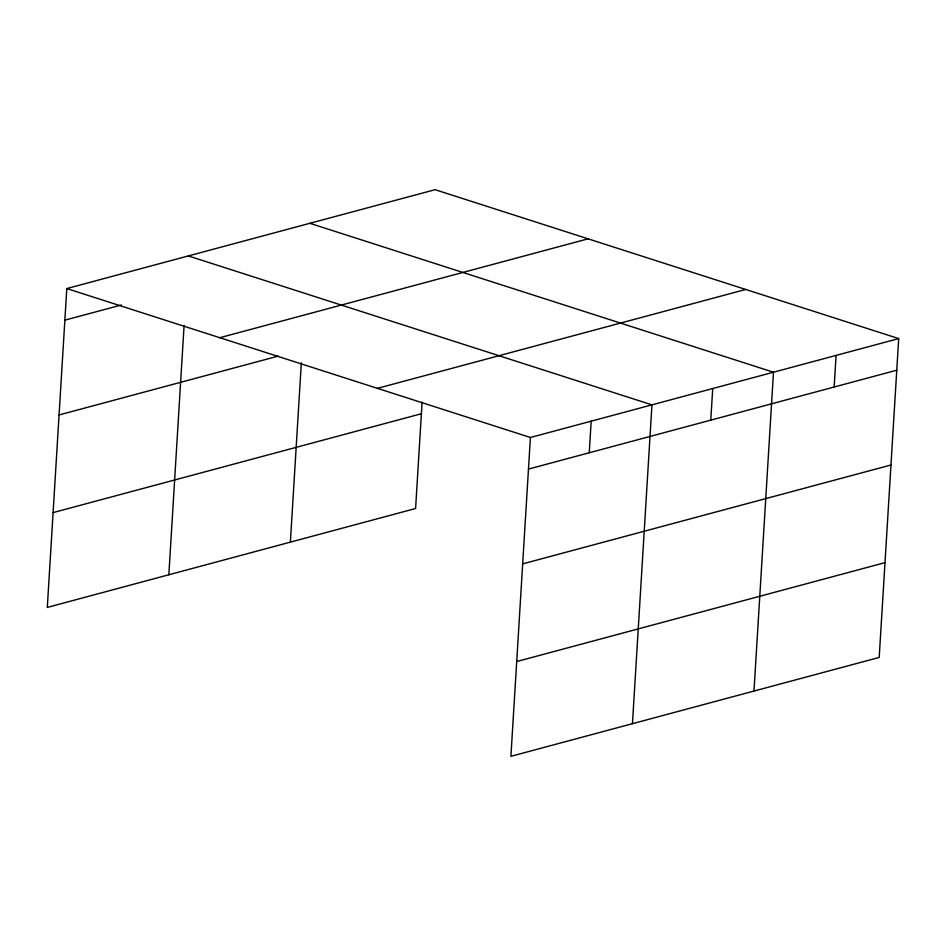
<?xml version="1.0" encoding="UTF-8"?>
<svg xmlns="http://www.w3.org/2000/svg" width="946" height="946" viewBox="0 0 946 946"><rect width="100%" height="100%" fill="white"/><g stroke="black" fill="none" stroke-linecap="round" stroke-linejoin="round"><path stroke-width="1.42" d="M898.7 338.597L530.41 437.49L510.911 756.315L879.201 657.435L898.7 338.597L435.089 189.685L66.799 288.565L47.3 607.403L415.59 508.51L422.105 402.062M168.837 574.766L184.092 325.448M290.375 542.141L301.336 362.803M589.24 452.767L591.179 421.171M632.448 723.69L651.948 404.853L188.337 255.928M710.777 420.142L712.716 388.534M753.974 691.053L773.485 372.227L309.874 223.303M834.159 387.009L836.087 355.412M64.872 320.162L121.395 304.99M219.791 337.71L588.081 238.83M59.066 414.951L278.124 356.134M377.419 388.345L745.708 289.464M53.094 512.614L421.396 413.733M528.471 469.086L896.773 370.205M522.677 563.875L890.966 464.994M516.705 661.538L884.995 562.645M66.799 288.565L530.41 437.49"/></g></svg>
